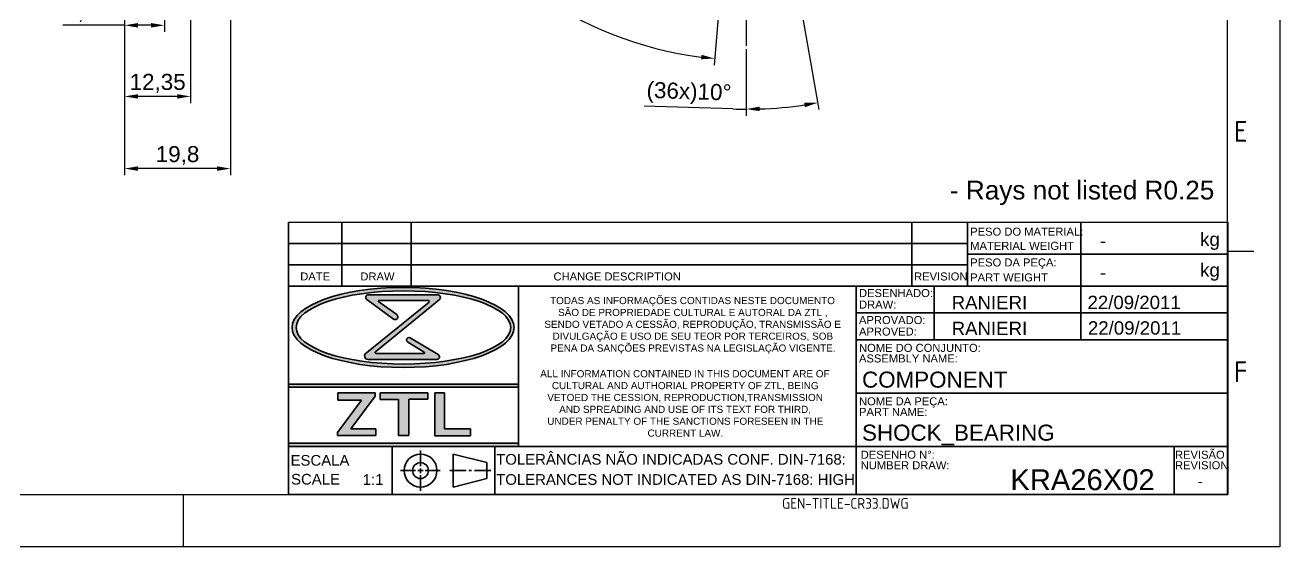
# Model space of a CAD drawing. Header units: millimetres. Extents: x 3180 to 3591, y 1531 to 1821.
# Drawn here: x 3356 to 3590.7, y 1530.8 to 1628.3 of the extents above; entities that cross this region are included whole.
import ezdxf
from ezdxf.enums import TextEntityAlignment as Align

# ---------------------------------------------------------------- set-up
doc = ezdxf.new("R2010")
doc.units = ezdxf.units.MM
for name, pattern in [('ACAD_ISO02W100', [15, 12, -3]), ('ACAD_ISO04W100', [30, 24, -3, 0, -3]), ('ACAD_ISO05W100', [33, 24, -3, 0, -3, 0, -3])]:
    doc.linetypes.add(name, pattern=pattern)
for name, color, linetype, lineweight in [('AM_0', 7, 'Continuous', 40), ('AM_4', 1, 'ACAD_ISO04W100', 25), ('AM_5', 3, 'Continuous', 25), ('AM_8', 40, 'ACAD_ISO02W100', 35), ('AM_BOR', 2, 'ACAD_ISO05W100', 35)]:
    doc.layers.add(name, color=color, linetype=linetype, lineweight=lineweight)
doc.styles.add('ACISOTS', font='isocp.shx', dxfattribs={"height": 1})
doc.styles.get("Standard").update_dxf_attribs({"font": 'arial.ttf'})
doc.dimstyles.new('ISO-25', dxfattribs={"dimtxt": 3, "dimasz": 2.5, "dimexe": 1.25, "dimexo": 0.625, "dimtad": 1, "dimtxsty": 'Standard', "dimcen": 2.5, "dimadec": 0, "dimazin": 0, "dimtfac": 1, "dimtmove": 0, "dimatfit": 3, "dimfxl": 1, "dimarcsym": 0})

# ---------------------------------------------------------------- blocks, each defined once
blk = doc.blocks.new('A3 ZTL')
for p, q in [((401.17, 9.78), (401.17, 280.82)), ((19.57, 9.78), (401.17, 9.78))]:
    blk.add_line(p, q)
at = {"layer": 'AM_BOR', "color": 135, "linetype": 'Continuous', "lineweight": 25}
for p, q in [((410.96, 290.61), (410.96, 0)), ((410.96, 0), (0, 0))]:
    blk.add_line(p, q, dxfattribs=at)
at = {"layer": 'AM_BOR', "color": 135, "lineweight": 25}
for p, q in [((406.07, 55.28), (401.17, 55.28)), ((205.48, 9.78), (205.48, 0))]:
    blk.add_line(p, q, dxfattribs=at)
at = {"layer": 'AM_BOR', "color": 135, "lineweight": 25, "style": 'ACISOTS'}
for s, p in [('E', (403.62, 77.79)), ('F', (403.62, 32.78))]:
    blk.add_text(s, height=3.91, dxfattribs=at).set_placement(p, align=Align.MIDDLE)
blk = doc.blocks.new('*D55')
at = {"layer": 'AM_5', "color": 0, "lineweight": -2}
for p, q in [((3394.4, 1651.93), (3394.4, 1600.2)), ((3374.6, 1639.26), (3374.6, 1600.2)), ((3391.9, 1601.45), (3377.1, 1601.45))]:
    blk.add_line(p, q, dxfattribs=at)
at = {"layer": 'AM_5', "color": 0}
for points in [[(3377.1, 1601.87), (3377.1, 1601.03), (3374.6, 1601.45)], [(3391.9, 1601.87), (3391.9, 1601.03), (3394.4, 1601.45)]]:
    blk.add_solid(points, dxfattribs=at)
at = {"layer": 'Defpoints', "color": 0}
for p in [(3394.4, 1652.56), (3374.6, 1639.88), (3374.6, 1601.45)]:
    blk.add_point(p, dxfattribs=at)
at = {"layer": 'AM_5', "color": 0, "insert": (3384.5, 1603.88), "char_height": 3, "attachment_point": 5}
blk.add_mtext('19,8', dxfattribs=at)
blk = doc.blocks.new('*D57')
at = {"layer": 'AM_5', "color": 0, "lineweight": -2}
for p, q in [((3382.05, 1643.76), (3382.05, 1626.98)), ((3374.6, 1639.26), (3374.6, 1626.98)), ((3374.6, 1628.23), (3363.06, 1628.23)), ((3379.55, 1628.23), (3377.1, 1628.23))]:
    blk.add_line(p, q, dxfattribs=at)
at = {"layer": 'AM_5', "color": 0}
for points in [[(3377.1, 1628.65), (3377.1, 1627.81), (3374.6, 1628.23)], [(3379.55, 1628.65), (3379.55, 1627.81), (3382.05, 1628.23)]]:
    blk.add_solid(points, dxfattribs=at)
at = {"layer": 'Defpoints', "color": 0}
for p in [(3382.05, 1644.38), (3374.6, 1639.88), (3374.6, 1628.23)]:
    blk.add_point(p, dxfattribs=at)
at = {"layer": 'AM_5', "color": 0, "insert": (3367.58, 1630.65), "char_height": 3, "attachment_point": 5}
blk.add_mtext('7,45', dxfattribs=at)
blk = doc.blocks.new('*D58')
at = {"layer": 'AM_5', "color": 0, "lineweight": -2}
for p, q in [((3386.95, 1636.86), (3386.95, 1613.69)), ((3374.6, 1627.61), (3374.6, 1613.69)), ((3384.45, 1614.94), (3377.1, 1614.94))]:
    blk.add_line(p, q, dxfattribs=at)
at = {"layer": 'AM_5', "color": 0}
for points in [[(3377.1, 1615.35), (3377.1, 1614.52), (3374.6, 1614.94)], [(3384.45, 1615.35), (3384.45, 1614.52), (3386.95, 1614.94)]]:
    blk.add_solid(points, dxfattribs=at)
at = {"layer": 'Defpoints', "color": 0}
for p in [(3386.95, 1637.48), (3374.6, 1628.23), (3374.6, 1614.94)]:
    blk.add_point(p, dxfattribs=at)
at = {"layer": 'AM_5', "color": 0, "insert": (3380.78, 1617.37), "char_height": 3, "attachment_point": 5}
blk.add_mtext('12,35', dxfattribs=at)
blk = doc.blocks.new('*D68')
at = {"layer": 'AM_5', "color": 0, "lineweight": -2}
for p, q in [((3463.33, 1708.92), (3434.26, 1729.27)), ((3487.94, 1656.14), (3484.85, 1620.79))]:
    blk.add_line(p, q, dxfattribs=at)
blk.add_arc((3490.87, 1689.63), 67.86, 147.111, 262.889, dxfattribs=at)
at = {"layer": 'AM_5', "color": 0}
for points in [[(3433.54, 1726.71), (3434.24, 1726.25), (3435.29, 1728.55)], [(3482.52, 1622.71), (3482.43, 1621.88), (3484.96, 1622.03)]]:
    blk.add_solid(points, dxfattribs=at)
at = {"layer": 'Defpoints', "color": 0}
for p in [(3463.84, 1708.56), (3490.87, 1689.63), (3490.87, 1689.63), (3423.27, 1683.72), (3488, 1656.76)]:
    blk.add_point(p, dxfattribs=at)
at = {"layer": 'AM_5', "color": 0, "insert": (3431.33, 1661.87), "char_height": 3, "attachment_point": 5, "rotation": 295}
blk.add_mtext('120°', dxfattribs=at)
blk = doc.blocks.new('*D69')
at = {"layer": 'AM_5', "color": 0, "lineweight": -2}
for p, q in [((3496.06, 1660.21), (3504.47, 1612.51)), ((3490.87, 1623.75), (3490.87, 1611.32)), ((3488.37, 1612.61), (3471.78, 1613.14))]:
    blk.add_line(p, q, dxfattribs=at)
for start, end in [(268.1413, 270), (271.8587, 278.1413)]:
    blk.add_arc((3490.87, 1689.63), 77.07, start, end, dxfattribs=at)
at = {"layer": 'AM_5', "color": 0}
for points in [[(3493.38, 1612.19), (3493.36, 1613.02), (3490.87, 1612.57)], [(3501.72, 1613.75), (3501.85, 1612.93), (3504.25, 1613.74)]]:
    blk.add_solid(points, dxfattribs=at)
at = {"layer": 'Defpoints', "color": 0}
for p in [(3490.87, 1754.89), (3490.87, 1689.63), (3495.95, 1660.83), (3490.87, 1624.38), (3499.82, 1613.09)]:
    blk.add_point(p, dxfattribs=at)
at = {"layer": 'AM_5', "color": 0, "insert": (3480.16, 1615.47), "char_height": 3, "attachment_point": 5, "rotation": 358.1413}
blk.add_mtext('(36x)10%%d', dxfattribs=at)

msp = doc.modelspace()

# ---------------------------------------------------------------- hatches: boundary and pattern name
at = {"linetype": 'Continuous'}
h = msp.add_hatch(color=0, dxfattribs=at)
h.paths.add_polyline_path([(3448.309, 1561.189), (3405.237, 1561.189), (3405.237, 1560.586), (3448.309, 1560.586)])
h.paths.add_polyline_path([(3448.309, 1550.111), (3405.237, 1550.111), (3405.237, 1549.508), (3448.309, 1549.508)])
at = {"layer": 'AM_8', "linetype": 'Continuous'}
h = msp.add_hatch(color=0, dxfattribs=at)
edge = h.paths.add_edge_path()
edge.add_ellipse((3426.697, 1571.758), major_axis=(20.78, 0), ratio=0.3599074, start_angle=191.45916, end_angle=452.8175)
edge.add_ellipse((3426.697, 1571.758), major_axis=(20.78, 0), ratio=0.3599074, start_angle=92.8175, end_angle=191.45916)
edge = h.paths.add_edge_path(flags=16)
edge.add_ellipse((3426.761, 1571.758), major_axis=(20.075, 0), ratio=0.3406642, start_angle=93.06698, end_angle=371.45916)
edge.add_ellipse((3426.761, 1571.758), major_axis=(20.075, 0), ratio=0.3406642, start_angle=11.45916, end_angle=93.06698)
h = msp.add_hatch(color=0, dxfattribs=at)
edge = h.paths.add_edge_path()
edge.add_line((3431.54, 1576.496), (3419.843, 1567.023))
edge.add_arc((3420.155, 1566.441), 0.661, 118.14094, 270)
edge.add_line((3420.155, 1565.78), (3433.019, 1565.78))
edge.add_arc((3433.002, 1566.267), 0.487, 271.96853, 418.91083)
edge.add_line((3433.253, 1566.684), (3428.045, 1569.825))
edge.add_arc((3427.798, 1569.42), 0.474, 58.66819, 238.80525)
edge.add_line((3427.553, 1569.015), (3430.664, 1567.13))
edge.add_arc((3430.595, 1567.033), 0.12, -90, 54.65447, ccw=False)
edge.add_line((3430.595, 1566.913), (3421.63, 1566.913))
edge.add_arc((3421.656, 1567.077), 0.166, 129.23635, 260.82262, ccw=False)
edge.add_line((3421.551, 1567.206), (3433.461, 1576.932))
edge.add_arc((3433.15, 1577.359), 0.528, 306.0702, 450)
edge.add_line((3433.15, 1577.887), (3420.235, 1577.887))
edge.add_arc((3420.215, 1577.376), 0.512, 87.72721, 233.74708)
edge.add_line((3419.912, 1576.963), (3424.873, 1573.325))
edge.add_arc((3425.193, 1573.742), 0.526, 232.47139, 414.7334)
edge.add_line((3425.497, 1574.171), (3422.154, 1576.535))
edge.add_arc((3422.221, 1576.662), 0.144, 90, 242.52347, ccw=False)
edge.add_line((3422.221, 1576.806), (3431.457, 1576.806))
edge.add_arc((3431.429, 1576.633), 0.175, -50.99642, 80.76554, ccw=False)
for points in [[(3414.419, 1552.155), (3414.419, 1551.557), (3421.6, 1551.557), (3421.6, 1552.819), (3416.946, 1552.819), (3421.467, 1558.934), (3421.467, 1559.532), (3414.486, 1559.532), (3414.486, 1558.203), (3418.907, 1558.203)], [(3422.398, 1558.269), (3425.856, 1558.269), (3425.856, 1551.557), (3427.751, 1551.557), (3427.751, 1558.336), (3431.308, 1558.336), (3431.308, 1559.532), (3422.398, 1559.532)], [(3439.287, 1551.524), (3439.287, 1552.819), (3434.466, 1552.819), (3434.466, 1559.532), (3432.604, 1559.532), (3432.604, 1551.524)]]:
    msp.add_hatch(color=0, dxfattribs=at).paths.add_polyline_path(points)

# ---------------------------------------------------------------- linework, layer by layer
at = {"linetype": 'Continuous'}
msp.add_line((3405.237, 1591.434), (3580.929, 1591.434), dxfattribs=at)
at = {"layer": 'AM_4', "ltscale": 0.5}
msp.add_line((3490.872, 1754.888), (3490.872, 1624.377), dxfattribs=at)
at = {"layer": 'AM_8', "color": 0, "linetype": 'Continuous'}
for p, q in [((3405.237, 1591.434), (3405.237, 1540.524)), ((3415.22, 1591.434), (3415.22, 1579.455)), ((3428.197, 1591.434), (3428.197, 1579.455)), ((3521.871, 1591.434), (3521.871, 1579.455)), ((3532.263, 1579.455), (3532.263, 1591.434)), ((3553.478, 1591.434), (3553.478, 1585.445)), ((3580.929, 1540.524), (3580.929, 1591.434)), ((3532.263, 1587.441), (3405.237, 1587.441)), ((3532.263, 1585.445), (3580.929, 1585.445)), ((3553.478, 1585.445), (3553.478, 1579.455)), ((3405.237, 1583.448), (3532.263, 1583.448)), ((3405.237, 1579.455), (3511.052, 1579.455)), ((3420.235, 1577.887), (3433.15, 1577.887)), ((3448.309, 1579.455), (3448.309, 1549.508)), ((3511.052, 1579.455), (3580.929, 1579.455)), ((3511.468, 1579.455), (3511.468, 1560.489)), ((3526.026, 1579.455), (3526.026, 1569.473)), ((3553.478, 1579.455), (3553.478, 1569.473)), ((3511.468, 1574.464), (3580.929, 1574.464)), ((3511.468, 1569.473), (3580.929, 1569.473)), ((3405.237, 1561.189), (3448.309, 1561.189)), ((3448.309, 1560.586), (3405.237, 1560.586)), ((3414.486, 1558.203), (3414.486, 1559.532)), ((3414.486, 1559.532), (3421.467, 1559.532)), ((3421.467, 1558.934), (3416.946, 1552.819)), ((3421.467, 1559.532), (3421.467, 1558.934)), ((3422.398, 1558.269), (3422.398, 1559.532)), ((3422.398, 1559.532), (3431.308, 1559.532)), ((3431.308, 1559.532), (3431.308, 1558.336)), ((3432.604, 1551.524), (3432.604, 1559.532)), ((3432.604, 1559.532), (3434.466, 1559.532)), ((3434.466, 1559.532), (3434.466, 1552.819)), ((3511.468, 1560.489), (3511.468, 1549.508)), ((3511.468, 1559.49), (3580.929, 1559.49)), ((3414.419, 1552.155), (3418.907, 1558.203)), ((3418.907, 1558.203), (3414.486, 1558.203)), ((3425.856, 1558.269), (3422.398, 1558.269)), ((3425.856, 1551.557), (3425.856, 1558.269)), ((3427.751, 1558.336), (3427.751, 1551.557)), ((3431.308, 1558.336), (3427.751, 1558.336)), ((3414.419, 1551.557), (3414.419, 1552.155)), ((3421.6, 1551.557), (3414.419, 1551.557)), ((3416.946, 1552.819), (3421.6, 1552.819)), ((3421.6, 1552.819), (3421.6, 1551.557)), ((3427.751, 1551.557), (3425.856, 1551.557)), ((3439.287, 1551.524), (3432.604, 1551.524)), ((3434.466, 1552.819), (3439.287, 1552.819)), ((3439.287, 1552.819), (3439.287, 1551.524)), ((3405.237, 1550.111), (3448.309, 1550.111)), ((3405.237, 1549.508), (3433.674, 1549.508)), ((3511.052, 1549.508), (3405.237, 1549.508)), ((3449.522, 1549.508), (3405.237, 1549.508)), ((3424.638, 1549.508), (3424.638, 1540.524)), ((3443.861, 1549.508), (3443.861, 1540.524)), ((3511.052, 1549.508), (3570.947, 1549.508)), ((3511.468, 1540.524), (3511.468, 1549.508)), ((3580.929, 1549.508), (3570.947, 1549.508)), ((3570.947, 1549.508), (3570.947, 1540.524)), ((3429.957, 1548.788), (3429.957, 1545.825)), ((3442.367, 1546.497), (3436.087, 1548.089)), ((3436.087, 1548.089), (3436.087, 1541.943)), ((3426.203, 1545.016), (3429.022, 1545.016)), ((3429.449, 1545.016), (3430.441, 1545.016)), ((3429.957, 1545.413), (3429.957, 1544.529)), ((3430.822, 1545.016), (3433.623, 1545.016)), ((3435.403, 1545.016), (3438.49, 1545.016)), ((3438.966, 1545.016), (3439.463, 1545.016)), ((3440.038, 1545.016), (3443.095, 1545.016)), ((3442.367, 1546.497), (3442.367, 1543.535)), ((3429.957, 1544.132), (3429.957, 1541.244)), ((3442.367, 1543.535), (3436.087, 1541.943)), ((3405.237, 1540.524), (3580.929, 1540.524))]:
    msp.add_line(p, q, dxfattribs=at)
msp.add_lwpolyline([(3420.235, 1577.887), (3433.15, 1577.887, -0.7260746), (3433.461, 1576.932), (3421.551, 1567.206, 0.646844), (3421.63, 1566.913), (3430.595, 1566.913, 0.7309147), (3430.664, 1567.13), (3427.553, 1569.015, -1.0011968), (3428.045, 1569.825), (3433.253, 1566.684, -0.7463434), (3433.019, 1565.78), (3420.155, 1565.78, -0.7802957), (3419.843, 1567.023), (3431.54, 1576.496, 0.6479319), (3431.457, 1576.806), (3422.221, 1576.806, 0.7849705), (3422.154, 1576.535), (3425.497, 1574.171, -1.0199372), (3424.873, 1573.325), (3419.912, 1576.963, -0.7400952), (3420.235, 1577.887, -0.2577936)], format="xyb", dxfattribs=at)
for radius in [3.073, 1.481]:
    msp.add_circle((3429.957, 1545.016), radius, dxfattribs=at)
for centre, major_axis, ratio in [((3426.697, 1571.758), (-20.78, 0), 0.3599074), ((3426.761, 1571.758), (-20.075, 0), 0.3406642)]:
    msp.add_ellipse(centre, major_axis=major_axis, ratio=ratio, dxfattribs=at)

# ---------------------------------------------------------------- block references
at = {"linetype": 'ByBlock', "lineweight": 0, "xscale": 0.9982500000000003, "yscale": 0.9982500000000003, "zscale": 0.9982500000000003}
msp.add_blockref('A3 ZTL', (3180.457, 1530.756), dxfattribs=at)

# ---------------------------------------------------------------- texts
at = {"color": 0, "linetype": 'Continuous', "char_height": 1.331, "attachment_point": 1}
for s, width, insert in [('\\pi1.8276;TODAS AS INFORMAÇÕES CONTIDAS NESTE DOCUMENTO \\P\\pi3.3315;SÃO DE PROPRIEDADE CULTURAL E AUTORAL DA ZTL , \\P\\pi0.76803;SENDO VETADO A CESSÃO, REPRODUÇÃO, TRANSMISSÃO E \\P\\pi2.2956;DIVULGAÇÃO E USO DE SEU TEOR POR TERCEIROS, SOB \\P\\pi1.9111;PENA DA SANÇÕES PREVISTAS NA LEGISLAÇÃO VIGENTE.', 56.83521, (3452.346, 1577.454)), ('\\pi-0.0072998;ALL INFORMATION CONTAINED IN THIS DOCUMENT ARE OF \\P\\pi2.1699;CULTURAL AND AUTHORIAL PROPERTY OF ZTL, BEING  \\P\\pi1.3205;VETOED THE CESSION, REPRODUCTION,TRANSMISSION \\P\\pi3.5445;AND SPREADING AND USE OF ITS TEXT FOR THIRD, \\P\\pi1.311;UNDER PENALTY OF THE SANCTIONS FORESEEN IN THE \\P\\pi20.067;CURRENT LAW.', 54.03253, (3452.346, 1563.781))]:
    msp.add_mtext_dynamic_manual_height_columns(s, width=width, gutter_width=12.5, heights=[0], dxfattribs=dict(at, insert=insert))
at = {"layer": 'AM_0', "insert": (3528.975, 1599.179), "char_height": 3.5, "attachment_point": 1}
msp.add_mtext_dynamic_manual_height_columns('- Rays not listed R0.25', width=93.51524, gutter_width=12.5, heights=[0], dxfattribs=at)
at = {"layer": 'AM_8', "color": 0, "linetype": 'Continuous'}
for s, height, p in [('PESO DO MATERIAL:', 1.49737, (3532.765, 1588.917)), ('kg', 2.4956, (3575.771, 1587.003)), ('MATERIAL WEIGHT', 1.49737, (3532.765, 1586.265)), ('PESO DA PEÇA:', 1.49737, (3532.765, 1583.162)), ('DATE', 1.4974, (3407.449, 1580.543)), ('DRAW', 1.4974, (3418.698, 1580.543)), ('CHANGE DESCRIPTION', 1.49737, (3454.828, 1580.543)), ('REVISION', 1.4974, (3522.266, 1580.543)), ('kg', 2.4956, (3575.771, 1581.245)), ('PART WEIGHT', 1.49737, (3532.765, 1580.368)), ('DESENHADO:', 1.4974, (3511.97, 1577.44)), ('DRAW:', 1.4974, (3511.97, 1575.286)), ('APROVADO:', 1.4974, (3511.97, 1572.397)), ('APROVED:', 1.4974, (3511.97, 1570.243)), ('NOME DO CONJUNTO:', 1.49737, (3511.97, 1567.196)), ('ASSEMBLY NAME:', 1.49737, (3511.97, 1565.224)), ('NOME DA PEÇA:', 1.49737, (3511.97, 1557.214)), ('PART NAME:', 1.4974, (3511.97, 1555.242)), ('REVISÃO', 1.4974, (3571.072, 1547.231)), ('ESCALA', 1.9965, (3405.644, 1545.932)), ('TOLERÂNCIAS NÃO INDICADAS CONF. DIN-7168:', 1.9965, (3444.109, 1546.118)), ('DESENHO N%%d:', 1.49737, (3512.282, 1547.231)), ('NUMBER DRAW:', 1.49737, (3512.282, 1545.259)), ('REVISION', 1.4974, (3571.072, 1545.259)), ('SCALE', 1.9965, (3405.738, 1542.404)), ('1:1', 1.9965, (3419.138, 1542.35)), ('TOLERANCES NOT INDICATED AS DIN-7168: HIGH', 1.9965, (3444.109, 1542.35))]:
    msp.add_text(s, height=height, dxfattribs=at).set_placement(p)
for p in [(3557.033, 1587.967), (3557.033, 1582.028)]:
    msp.add_attdef('-', text='', height=2.496, dxfattribs=at).set_placement(p, align=Align.MIDDLE_LEFT)
for tag, p, height in [('RANIERI', (3529.299, 1575.168), 2.496), ('22/09/2011', (3554.705, 1575.197), 2.496), ('RANIERI', (3529.297, 1570.338), 2.496), ('22/09/2011', (3554.785, 1570.421), 2.496), ('COMPONENT', (3512.534, 1560.513), 2.995), ('SHOCK_BEARING', (3512.534, 1550.606), 2.995), ('KRA26X02', (3540.289, 1541.359), 3.904)]:
    msp.add_attdef(tag, p, '', height=height, dxfattribs=at)
msp.add_attdef('-', text='', height=1.952, dxfattribs=at).set_placement((3575.797, 1543.009), align=Align.MIDDLE_CENTER)
at = {"layer": 'AM_8', "color": 0, "linetype": 'Continuous', "style": 'ACISOTS'}
msp.add_attdef('GEN-TITLE-CR33.DWG', (3497.579, 1537.874), '', height=1.997, dxfattribs=at)

# ---------------------------------------------------------------- dimensions: what is measured, and where the dimension line sits
at = {"layer": 'AM_5'}
dim = msp.add_angular_dim_2l(base=(3499.819, 1613.087), line1=((3490.872, 1754.888), (3490.872, 1624.377)), line2=((3490.872, 1689.632), (3495.951, 1660.827)), text='(36x)10%%d', dimstyle='ISO-25', dxfattribs=at)
dim.commit()
dim.dimension.update_dxf_attribs({"geometry": '*D69', "text_midpoint": (3480.159, 1615.466)})
dim = msp.add_angular_dim_2l(base=(3423.272, 1683.718), line1=((3487.996, 1656.758), (3490.872, 1689.632)), line2=((3490.872, 1689.632), (3463.84, 1708.56)), dimstyle='ISO-25', dxfattribs=at)
dim.commit()
dim.dimension.update_dxf_attribs({"geometry": '*D68', "text_midpoint": (3431.326, 1661.866)})
for base, p1, p2, picture, middle in [((3374.603, 1601.451), (3394.403, 1652.557), (3374.603, 1639.882), '*D55', (3384.503, 1603.879)), ((3374.603, 1628.231), (3382.053, 1644.382), (3374.603, 1639.882), '*D57', (3367.583, 1630.653)), ((3374.603, 1614.938), (3386.953, 1637.482), (3374.603, 1628.231), '*D58', (3380.778, 1617.366))]:
    dim = msp.add_linear_dim(base=base, p1=p1, p2=p2, dimstyle='ISO-25', dxfattribs=at)
    dim.commit()
    dim.dimension.update_dxf_attribs({"geometry": picture, "text_midpoint": middle})

doc.saveas('drawing.dxf')
